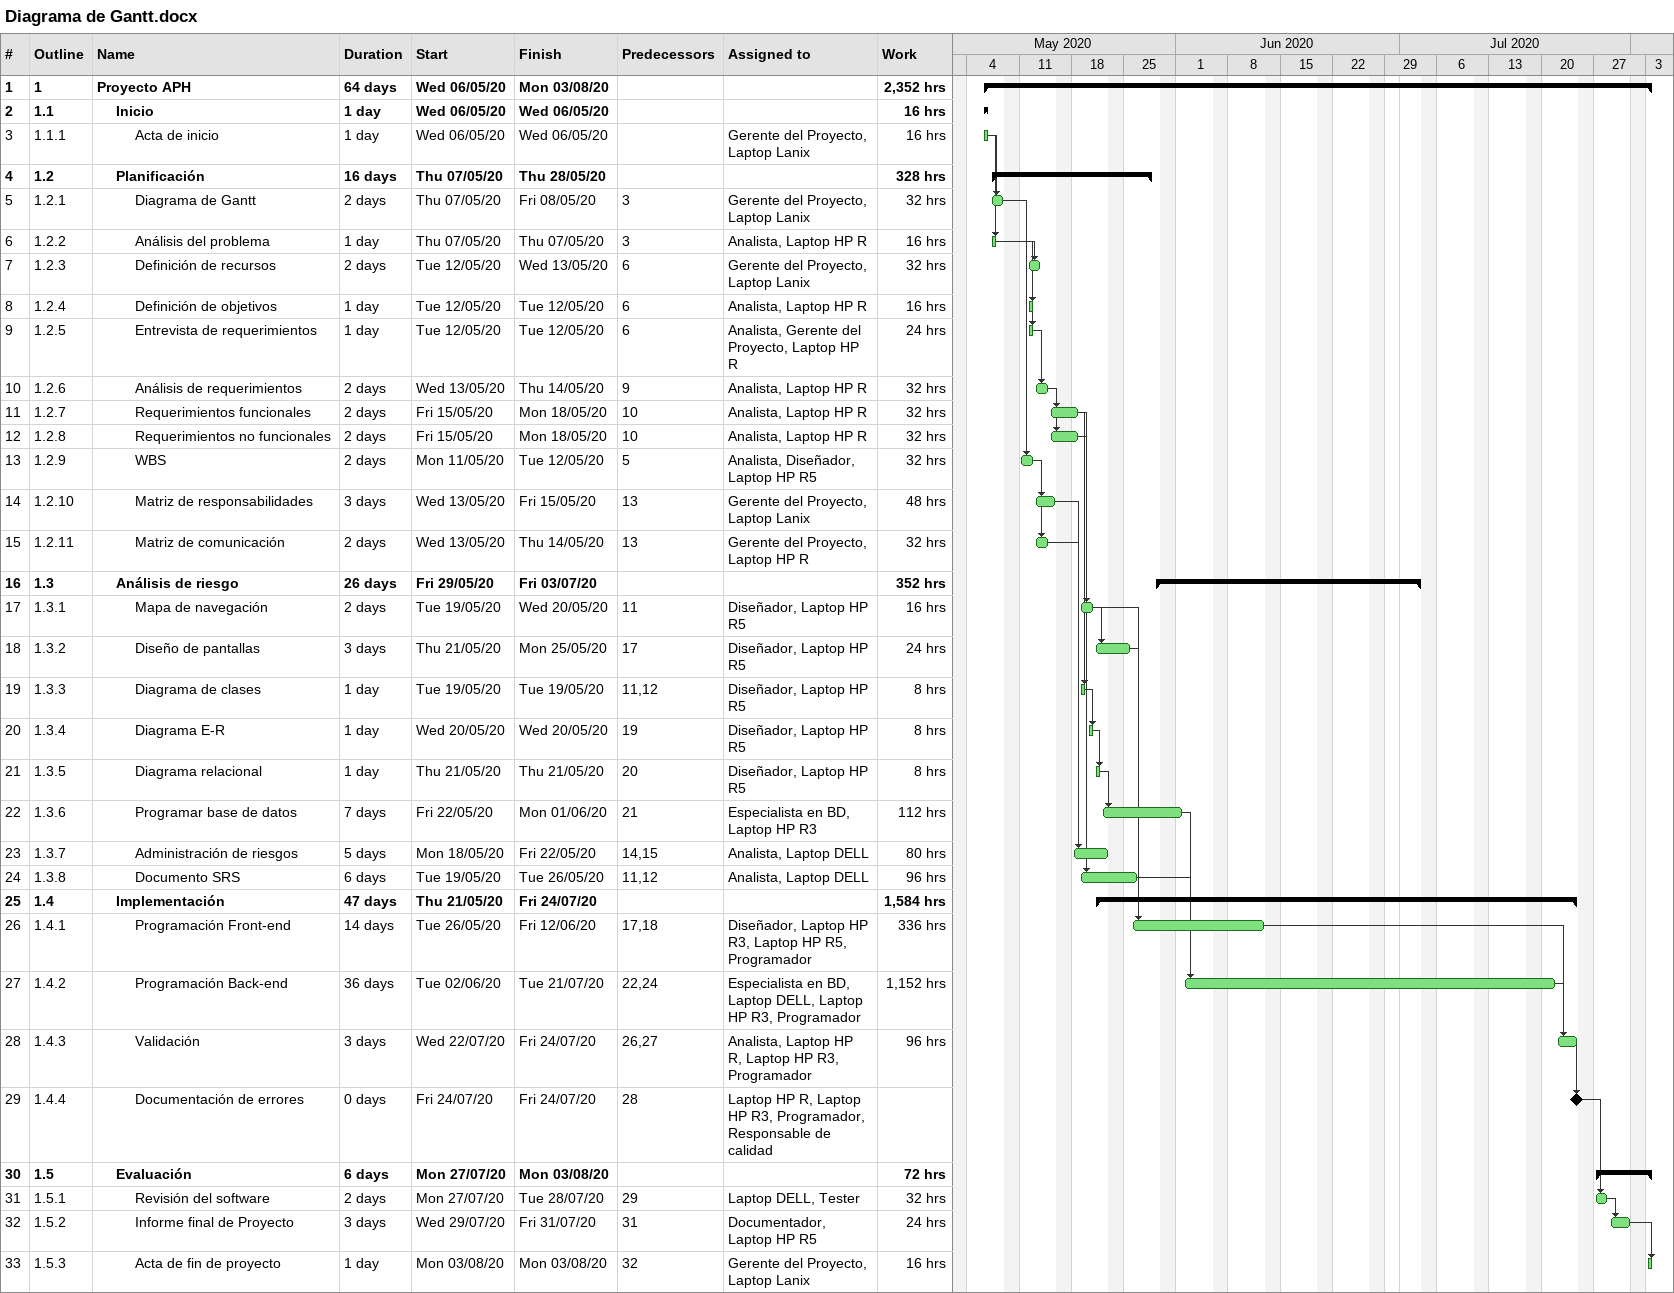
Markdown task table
Diagrama de Gantt.docx

| ID | WBS | Task | Duration | Start | Finish | Predecessors | Resources | Work (h) |
|---|---|---|---|---|---|---|---|---|
| 1 | 1 | **Proyecto APH** | 64d | 2020-05-06 | 2020-08-03 |  |  | 2352 |
| 2 | 1.1 | **Inicio** | 1d | 2020-05-06 | 2020-05-06 |  |  | 16 |
| 3 | 1.1.1 | Acta de inicio | 1d | 2020-05-06 | 2020-05-06 |  | Gerente del Proyecto, Laptop Lanix | 16 |
| 4 | 1.2 | **Planificación** | 16d | 2020-05-07 | 2020-05-28 |  |  | 328 |
| 5 | 1.2.1 | Diagrama de Gantt | 2d | 2020-05-07 | 2020-05-08 | 3 | Gerente del Proyecto, Laptop Lanix | 32 |
| 6 | 1.2.2 | Análisis del problema | 1d | 2020-05-07 | 2020-05-07 | 3 | Analista, Laptop HP R | 16 |
| 7 | 1.2.3 | Definición de recursos | 2d | 2020-05-12 | 2020-05-13 | 6 | Gerente del Proyecto, Laptop Lanix | 32 |
| 8 | 1.2.4 | Definición de objetivos | 1d | 2020-05-12 | 2020-05-12 | 6 | Analista, Laptop HP R | 16 |
| 9 | 1.2.5 | Entrevista de requerimientos | 1d | 2020-05-12 | 2020-05-12 | 6 | Analista, Gerente del Proyecto, Laptop HP R | 24 |
| 10 | 1.2.6 | Análisis de requerimientos | 2d | 2020-05-13 | 2020-05-14 | 9 | Analista, Laptop HP R | 32 |
| 11 | 1.2.7 | Requerimientos funcionales | 2d | 2020-05-15 | 2020-05-18 | 10 | Analista, Laptop HP R | 32 |
| 12 | 1.2.8 | Requerimientos no funcionales | 2d | 2020-05-15 | 2020-05-18 | 10 | Analista, Laptop HP R | 32 |
| 13 | 1.2.9 | WBS | 2d | 2020-05-11 | 2020-05-12 | 5 | Analista, Diseñador, Laptop HP R5 | 32 |
| 14 | 1.2.10 | Matriz de responsabilidades | 3d | 2020-05-13 | 2020-05-15 | 13 | Gerente del Proyecto, Laptop Lanix | 48 |
| 15 | 1.2.11 | Matriz de comunicación | 2d | 2020-05-13 | 2020-05-14 | 13 | Gerente del Proyecto, Laptop HP R | 32 |
| 16 | 1.3 | **Análisis de riesgo** | 26d | 2020-05-29 | 2020-07-03 |  |  | 352 |
| 17 | 1.3.1 | Mapa de navegación | 2d | 2020-05-19 | 2020-05-20 | 11 | Diseñador, Laptop HP R5 | 16 |
| 18 | 1.3.2 | Diseño de pantallas | 3d | 2020-05-21 | 2020-05-25 | 17 | Diseñador, Laptop HP R5 | 24 |
| 19 | 1.3.3 | Diagrama de clases | 1d | 2020-05-19 | 2020-05-19 | 11, 12 | Diseñador, Laptop HP R5 | 8 |
| 20 | 1.3.4 | Diagrama E-R | 1d | 2020-05-20 | 2020-05-20 | 19 | Diseñador, Laptop HP R5 | 8 |
| 21 | 1.3.5 | Diagrama relacional | 1d | 2020-05-21 | 2020-05-21 | 20 | Diseñador, Laptop HP R5 | 8 |
| 22 | 1.3.6 | Programar base de datos | 7d | 2020-05-22 | 2020-06-01 | 21 | Especialista en BD, Laptop HP R3 | 112 |
| 23 | 1.3.7 | Administración de riesgos | 5d | 2020-05-18 | 2020-05-22 | 14, 15 | Analista, Laptop DELL | 80 |
| 24 | 1.3.8 | Documento SRS | 6d | 2020-05-19 | 2020-05-26 | 11, 12 | Analista, Laptop DELL | 96 |
| 25 | 1.4 | **Implementación** | 47d | 2020-05-21 | 2020-07-24 |  |  | 1584 |
| 26 | 1.4.1 | Programación Front-end | 14d | 2020-05-26 | 2020-06-12 | 17, 18 | Diseñador, Laptop HP R3, Laptop HP R5, Programador | 336 |
| 27 | 1.4.2 | Programación Back-end | 36d | 2020-06-02 | 2020-07-21 | 22, 24 | Especialista en BD, Laptop DELL, Laptop HP R3, Programador | 1152 |
| 28 | 1.4.3 | Validación | 3d | 2020-07-22 | 2020-07-24 | 26, 27 | Analista, Laptop HP R, Laptop HP R3, Programador | 96 |
| 29 | 1.4.4 | Documentación de errores | 0d | 2020-07-24 | 2020-07-24 | 28 | Laptop HP R, Laptop HP R3, Programador, Responsable de calidad |  |
| 30 | 1.5 | **Evaluación** | 6d | 2020-07-27 | 2020-08-03 |  |  | 72 |
| 31 | 1.5.1 | Revisión del software | 2d | 2020-07-27 | 2020-07-28 | 29 | Laptop DELL, Tester | 32 |
| 32 | 1.5.2 | Informe final de Proyecto | 3d | 2020-07-29 | 2020-07-31 | 31 | Documentador, Laptop HP R5 | 24 |
| 33 | 1.5.3 | Acta de fin de proyecto | 1d | 2020-08-03 | 2020-08-03 | 32 | Gerente del Proyecto, Laptop Lanix | 16 |
